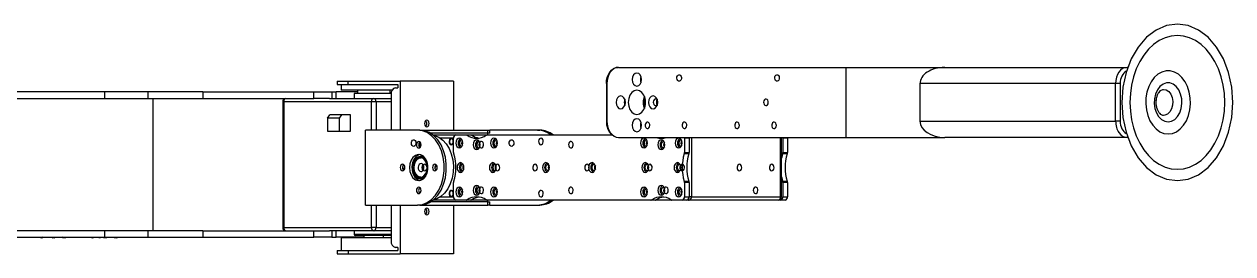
# Model space of a CAD drawing. Header units: millimetres. Extents: x 0 to 1189, y 0 to 841.
# Drawn here: x 685.8 to 759.8, y 603 to 617.1 of the extents above; entities that cross this region are included whole.
import ezdxf

# ---------------------------------------------------------------- set-up
doc = ezdxf.new("R2010")
doc.units = ezdxf.units.MM

msp = doc.modelspace()

# ---------------------------------------------------------------- linework, layer by layer
at = {"color": 7, "linetype": 'Continuous', "lineweight": 25}
for p, q in [((722.171, 614.41), (736.101, 614.41)), ((736.101, 614.41), (736.101, 610.11)), ((736.101, 614.41), (742.158, 614.41)), ((742.158, 614.41), (753.325, 614.41)), ((753.325, 614.41), (753.389, 614.41)), ((704.951, 613.56), (704.951, 613.36)), ((704.951, 613.56), (705.625, 613.56)), ((704.951, 613.36), (705.625, 613.36)), ((705.18, 613.36), (705.18, 613)), ((705.625, 613.36), (705.625, 613.56)), ((705.625, 613.56), (708.807, 613.56)), ((705.625, 613.36), (708.665, 613.36)), ((708.524, 613.16), (708.665, 613.16)), ((708.665, 613.36), (708.665, 613.16)), ((708.807, 613.56), (708.807, 610.56)), ((712.059, 613.56), (708.807, 613.56)), ((712.059, 613.56), (712.059, 610.56)), ((721.436, 613.41), (721.436, 611.11)), ((721.464, 613.41), (721.464, 611.11)), ((752.627, 613.41), (740.641, 613.41)), ((740.641, 613.41), (740.641, 611.11)), ((752.627, 611.11), (752.627, 613.41)), ((752.9, 613.41), (752.627, 613.41)), ((752.9, 613.41), (752.9, 611.11)), ((690.705, 612.9), (676.645, 612.9)), ((676.645, 612.5), (690.705, 612.5)), ((690.705, 612.5), (690.705, 612.9)), ((693.368, 612.9), (690.705, 612.9)), ((690.705, 612.5), (693.368, 612.5)), ((693.368, 612.5), (693.368, 612.9)), ((696.715, 612.9), (693.368, 612.9)), ((693.368, 612.5), (696.715, 612.5)), ((693.675, 604.38), (693.675, 612.5)), ((696.715, 612.9), (696.715, 612.5)), ((696.715, 612.9), (703.504, 612.9)), ((696.715, 612.5), (703.504, 612.5)), ((701.606, 612.3), (701.606, 604.58)), ((701.665, 612.3), (701.665, 604.58)), ((707.039, 612.3), (701.665, 612.3)), ((703.504, 612.5), (703.504, 612.9)), ((703.504, 612.9), (704.613, 612.9)), ((704.481, 612.5), (703.504, 612.5)), ((704.481, 612.5), (707.18, 612.5)), ((704.613, 612.9), (704.613, 612.5)), ((704.613, 612.9), (704.872, 612.9)), ((704.872, 612.5), (704.872, 612.9)), ((706.18, 612.9), (704.872, 612.9)), ((705.185, 613), (705.18, 613)), ((708.298, 613), (705.185, 613)), ((705.98, 612.8), (705.98, 612.5)), ((708.242, 612.8), (705.98, 612.8)), ((706.18, 613), (706.18, 612.8)), ((707.322, 612.3), (707.039, 612.3)), ((707.18, 612.5), (708.241, 612.5)), ((708.18, 612.8), (708.18, 613)), ((708.241, 612.76), (708.241, 610.56)), ((704.352, 611.3), (704.493, 611.5)), ((704.352, 611.3), (704.352, 610.5)), ((705.059, 611.3), (704.352, 611.3)), ((705.766, 611.5), (704.493, 611.5)), ((705.2, 611.5), (705.059, 611.3)), ((705.059, 611.3), (705.059, 610.5)), ((705.766, 610.5), (705.766, 611.5)), ((740.641, 611.11), (752.627, 611.11)), ((752.9, 611.11), (752.627, 611.11)), ((704.352, 610.5), (705.766, 610.5)), ((709.867, 610.56), (706.685, 610.56)), ((706.685, 605.96), (706.685, 610.56)), ((710.009, 610.56), (709.867, 610.56)), ((710.009, 610.56), (714.181, 610.56)), ((714.181, 610.36), (710.672, 610.36)), ((710.812, 610.26), (712.215, 610.26)), ((712.215, 610.26), (712.84, 610.26)), ((712.84, 610.26), (713.123, 610.26)), ((713.181, 610.242), (712.899, 610.242)), ((713.123, 610.26), (714.136, 610.26)), ((714.136, 610.26), (721.799, 610.26)), ((714.181, 610.36), (714.181, 610.56)), ((714.181, 610.56), (714.298, 610.56)), ((714.181, 610.26), (714.181, 610.36)), ((714.298, 610.36), (714.181, 610.36)), ((714.298, 610.36), (714.298, 610.56)), ((717.221, 610.56), (714.298, 610.56)), ((717.221, 610.56), (717.363, 610.56)), ((722.171, 610.11), (736.101, 610.11)), ((732.157, 606.46), (732.157, 610.11)), ((736.101, 610.11), (742.158, 610.11)), ((753.325, 610.11), (742.158, 610.11)), ((753.389, 610.11), (753.325, 610.11)), ((712.074, 609.177), (712.074, 610.06)), ((712.569, 609.56), (712.586, 609.562)), ((713.629, 609.46), (713.647, 609.462)), ((714.69, 609.56), (714.708, 609.562)), ((723.882, 609.56), (723.9, 609.562)), ((726.004, 609.56), (726.021, 609.562)), ((726.216, 610.06), (726.216, 609.177)), ((726.499, 610.06), (726.216, 610.06)), ((726.499, 610.06), (726.499, 609.177)), ((732.24, 610.06), (732.24, 609.177)), ((732.523, 610.06), (732.24, 610.06)), ((732.523, 610.06), (732.523, 609.177)), ((710.08, 608.96), (710.037, 608.96)), ((726.486, 609.093), (726.203, 609.093)), ((726.216, 609.177), (726.499, 609.177)), ((732.51, 609.093), (732.227, 609.093)), ((732.24, 609.177), (732.523, 609.177)), ((712.639, 608.06), (712.657, 608.062)), ((714.619, 608.06), (714.637, 608.062)), ((710.037, 607.56), (710.08, 607.56)), ((712.074, 606.46), (712.074, 607.344)), ((726.203, 607.427), (726.486, 607.427)), ((726.216, 607.344), (726.216, 606.46)), ((726.499, 607.344), (726.216, 607.344)), ((726.499, 607.344), (726.499, 606.46)), ((732.227, 607.427), (732.51, 607.427)), ((732.24, 607.344), (732.24, 606.46)), ((732.523, 607.344), (732.24, 607.344)), ((732.523, 607.344), (732.523, 606.46)), ((712.569, 606.56), (712.584, 606.561)), ((713.629, 606.66), (713.647, 606.662)), ((714.69, 606.56), (714.708, 606.562)), ((723.882, 606.56), (723.9, 606.562)), ((726.004, 606.56), (726.021, 606.562)), ((726.216, 606.46), (726.499, 606.46)), ((726.64, 606.46), (732.099, 606.46)), ((732.24, 606.46), (732.523, 606.46)), ((706.685, 605.96), (709.867, 605.96)), ((708.241, 605.96), (708.241, 603.76)), ((708.807, 605.96), (708.807, 602.96)), ((710.009, 605.96), (709.867, 605.96)), ((710.009, 605.96), (714.181, 605.96)), ((714.181, 606.16), (710.672, 606.16)), ((712.215, 606.26), (710.812, 606.26)), ((712.059, 605.96), (712.059, 602.96)), ((712.84, 606.26), (712.215, 606.26)), ((713.123, 606.26), (712.84, 606.26)), ((712.899, 606.278), (713.181, 606.278)), ((714.136, 606.26), (713.123, 606.26)), ((724.153, 606.26), (714.136, 606.26)), ((714.181, 606.16), (714.181, 606.26)), ((714.181, 605.96), (714.181, 606.16)), ((714.181, 606.16), (714.298, 606.16)), ((714.298, 605.96), (714.181, 605.96)), ((714.298, 605.96), (714.298, 606.16)), ((714.298, 605.96), (717.221, 605.96)), ((717.221, 605.96), (717.363, 605.96)), ((724.436, 606.26), (724.153, 606.26)), ((724.212, 606.278), (724.495, 606.278)), ((725.45, 606.26), (724.436, 606.26)), ((726.074, 606.26), (725.45, 606.26)), ((726.357, 606.26), (726.074, 606.26)), ((726.499, 606.26), (726.357, 606.26)), ((731.957, 606.26), (726.499, 606.26)), ((732.099, 606.26), (731.957, 606.26)), ((732.382, 606.26), (732.099, 606.26)), ((690.705, 604.38), (676.645, 604.38)), ((690.705, 603.98), (690.705, 604.38)), ((693.368, 604.38), (690.705, 604.38)), ((693.368, 603.98), (693.368, 604.38)), ((696.715, 604.38), (693.368, 604.38)), ((696.715, 604.38), (696.715, 603.98)), ((696.715, 604.38), (703.504, 604.38)), ((701.665, 604.58), (707.039, 604.58)), ((703.504, 603.98), (703.504, 604.38)), ((703.504, 604.38), (704.481, 604.38)), ((707.18, 604.38), (704.481, 604.38)), ((704.613, 604.38), (704.613, 603.98)), ((704.872, 603.98), (704.872, 604.38)), ((705.98, 604.38), (705.98, 604.18)), ((707.322, 604.58), (707.039, 604.58)), ((708.241, 604.38), (707.18, 604.38)), ((676.645, 603.98), (690.705, 603.98)), ((686.879, 603.98), (686.799, 603.951)), ((687.294, 603.98), (687.652, 603.951)), ((687.539, 603.98), (687.498, 603.951)), ((687.93, 603.98), (688.302, 603.951)), ((689.832, 603.98), (689.954, 603.951)), ((690.085, 603.98), (690.324, 603.962)), ((690.439, 603.98), (690.822, 603.951)), ((690.705, 603.98), (693.368, 603.98)), ((691.135, 603.98), (691.427, 603.951)), ((691.158, 603.98), (691.474, 603.951)), ((693.368, 603.98), (696.715, 603.98)), ((696.715, 603.98), (703.504, 603.98)), ((704.613, 603.98), (703.504, 603.98)), ((704.613, 603.98), (704.872, 603.98)), ((706.58, 603.98), (704.872, 603.98)), ((705.18, 603.96), (705.18, 603.16)), ((705.18, 603.96), (707.315, 603.96)), ((708.241, 604.08), (706.08, 604.08)), ((706.58, 604.08), (706.58, 603.96)), ((707.315, 603.96), (708.241, 603.96)), ((707.78, 603.96), (707.78, 604.08)), ((704.951, 603.16), (704.951, 602.96)), ((704.951, 603.16), (705.625, 603.16)), ((704.951, 602.96), (705.625, 602.96)), ((705.625, 603.16), (705.625, 602.96)), ((705.625, 603.16), (708.665, 603.16)), ((705.625, 602.96), (708.807, 602.96)), ((708.665, 603.36), (708.524, 603.36)), ((708.665, 603.36), (708.665, 603.16)), ((712.059, 602.96), (708.807, 602.96))]:
    msp.add_line(p, q, dxfattribs=at)
at = {"color": 8, "linetype": 'Continuous', "lineweight": 25}
for p, q in [((721.464, 613.41), (721.436, 613.41)), ((701.665, 612.3), (701.606, 612.3)), ((707.039, 610.56), (707.039, 612.3)), ((707.322, 612.3), (707.322, 610.56)), ((708.241, 612.3), (707.322, 612.3)), ((721.436, 611.11), (721.464, 611.11)), ((726.64, 610.11), (726.64, 606.46)), ((732.099, 606.46), (732.099, 610.11)), ((712.074, 610.06), (711.262, 610.06)), ((711.262, 606.46), (712.074, 606.46)), ((726.64, 606.46), (726.499, 606.46)), ((732.157, 606.46), (732.099, 606.46)), ((707.039, 604.58), (707.039, 605.96)), ((707.322, 605.96), (707.322, 604.58)), ((701.665, 604.58), (701.606, 604.58)), ((705.98, 604.18), (708.241, 604.18)), ((707.322, 604.58), (708.241, 604.58))]:
    msp.add_line(p, q, dxfattribs=at)
at = {"color": 7, "linetype": 'Continuous', "lineweight": 25, "flags": 128}
for points in [[(756.409, 607.456), (757.072, 607.548), (757.709, 607.822), (758.296, 608.266), (758.811, 608.863), (759.234, 609.591), (759.548, 610.422), (759.741, 611.323), (759.806, 612.26), (759.741, 613.197), (759.548, 614.098), (759.234, 614.929), (758.811, 615.657), (758.296, 616.254), (757.709, 616.698), (757.072, 616.972), (756.409, 617.064), (755.746, 616.972), (755.109, 616.698), (754.522, 616.254), (754.007, 615.657), (753.585, 614.929), (753.271, 614.098), (753.077, 613.197), (753.012, 612.26), (753.077, 611.323), (753.271, 610.422), (753.585, 609.591), (754.007, 608.863), (754.522, 608.266), (755.109, 607.822), (755.746, 607.548), (756.409, 607.456)], [(756.409, 608.151), (756.788, 608.186), (757.161, 608.291), (757.521, 608.464), (757.862, 608.701), (758.178, 609), (758.464, 609.354), (758.714, 609.759), (758.925, 610.205), (759.094, 610.688), (759.216, 611.197), (759.29, 611.724), (759.315, 612.26), (759.29, 612.796), (759.216, 613.324), (759.094, 613.833), (758.925, 614.315), (758.714, 614.762), (758.464, 615.166), (758.178, 615.52), (757.862, 615.819), (757.521, 616.056), (757.161, 616.229), (756.788, 616.334), (756.409, 616.369), (756.03, 616.334), (755.657, 616.229), (755.297, 616.056), (754.956, 615.819), (754.64, 615.52), (754.355, 615.166), (754.104, 614.762), (753.893, 614.315), (753.725, 613.833), (753.603, 613.324), (753.528, 612.796), (753.504, 612.26), (753.528, 611.724), (753.603, 611.197), (753.725, 610.688), (753.893, 610.205), (754.104, 609.759), (754.355, 609.354), (754.64, 609), (754.956, 608.701), (755.297, 608.464), (755.657, 608.291), (756.03, 608.186), (756.409, 608.151)], [(721.436, 613.41), (721.449, 613.605), (721.489, 613.793), (721.555, 613.966), (721.643, 614.117), (721.75, 614.242), (721.872, 614.334), (722.005, 614.391), (722.143, 614.41)], [(722.171, 614.41), (722.033, 614.391), (721.9, 614.334), (721.778, 614.242), (721.671, 614.117), (721.583, 613.966), (721.518, 613.793), (721.478, 613.605), (721.464, 613.41)], [(723.585, 613.66), (723.564, 613.813), (723.502, 613.943), (723.411, 614.03), (723.302, 614.06), (723.194, 614.03), (723.102, 613.943), (723.041, 613.813), (723.02, 613.66), (723.041, 613.507), (723.102, 613.377), (723.194, 613.29), (723.302, 613.26), (723.411, 613.29), (723.502, 613.377), (723.564, 613.507), (723.585, 613.66)], [(755.843, 610.32), (756.103, 610.355), (756.353, 610.459), (756.585, 610.628), (756.79, 610.856), (756.961, 611.135), (757.091, 611.454), (757.177, 611.803), (757.214, 612.168), (757.202, 612.536), (757.14, 612.895), (757.032, 613.23), (756.88, 613.531), (756.692, 613.785), (756.472, 613.985), (756.23, 614.122), (755.974, 614.192), (755.713, 614.192), (755.457, 614.122), (755.215, 613.985), (754.995, 613.785), (754.807, 613.531), (754.655, 613.23), (754.547, 612.895), (754.485, 612.536), (754.473, 612.168), (754.51, 611.803), (754.595, 611.454), (754.726, 611.135), (754.897, 610.856), (755.102, 610.628), (755.334, 610.459), (755.584, 610.355), (755.843, 610.32)], [(755.843, 611.06), (756.054, 611.098), (756.252, 611.208), (756.424, 611.385), (756.56, 611.617), (756.65, 611.889), (756.69, 612.185), (756.677, 612.485), (756.611, 612.771), (756.497, 613.025), (756.342, 613.231), (756.156, 613.376), (755.95, 613.451), (755.737, 613.451), (755.531, 613.376), (755.345, 613.231), (755.19, 613.025), (755.076, 612.771), (755.01, 612.485), (754.997, 612.185), (755.036, 611.889), (755.127, 611.617), (755.263, 611.385), (755.435, 611.208), (755.632, 611.098), (755.843, 611.06)], [(722.595, 612.26), (722.574, 612.413), (722.512, 612.543), (722.421, 612.63), (722.312, 612.66), (722.204, 612.63), (722.112, 612.543), (722.051, 612.413), (722.03, 612.26), (722.051, 612.107), (722.112, 611.977), (722.204, 611.89), (722.312, 611.86), (722.421, 611.89), (722.512, 611.977), (722.574, 612.107), (722.595, 612.26)], [(723.833, 612.26), (723.807, 612.492), (723.731, 612.701), (723.614, 612.867), (723.466, 612.973), (723.302, 613.01), (723.139, 612.973), (722.991, 612.867), (722.873, 612.701), (722.798, 612.492), (722.772, 612.26), (722.798, 612.028), (722.873, 611.819), (722.991, 611.653), (723.139, 611.547), (723.302, 611.51), (723.466, 611.547), (723.614, 611.653), (723.731, 611.819), (723.807, 612.028), (723.833, 612.26)], [(724.575, 612.26), (724.554, 612.413), (724.492, 612.543), (724.401, 612.63), (724.292, 612.66), (724.184, 612.63), (724.092, 612.543), (724.031, 612.413), (724.01, 612.26), (724.031, 612.107), (724.092, 611.977), (724.184, 611.89), (724.292, 611.86), (724.401, 611.89), (724.492, 611.977), (724.554, 612.107), (724.575, 612.26)], [(710.433, 610.76), (710.487, 610.775), (710.533, 610.819), (710.564, 610.884), (710.574, 610.96), (710.564, 611.037), (710.533, 611.101), (710.487, 611.145), (710.433, 611.16), (710.379, 611.145), (710.333, 611.101), (710.302, 611.037), (710.292, 610.96), (710.302, 610.884), (710.333, 610.819), (710.379, 610.775), (710.433, 610.76)], [(721.464, 611.11), (721.478, 610.915), (721.518, 610.727), (721.583, 610.554), (721.671, 610.403), (721.778, 610.279), (721.9, 610.186), (722.033, 610.129), (722.171, 610.11)], [(723.585, 610.86), (723.564, 611.013), (723.502, 611.143), (723.411, 611.23), (723.302, 611.26), (723.194, 611.23), (723.102, 611.143), (723.041, 611.013), (723.02, 610.86), (723.041, 610.707), (723.102, 610.577), (723.194, 610.49), (723.302, 610.46), (723.411, 610.49), (723.502, 610.577), (723.564, 610.707), (723.585, 610.86)], [(709.867, 605.96), (710.166, 605.999), (710.455, 606.115), (710.724, 606.305), (710.963, 606.56), (711.165, 606.874), (711.323, 607.235), (711.432, 607.631), (711.487, 608.048), (711.487, 608.472), (711.432, 608.889), (711.323, 609.285), (711.165, 609.646), (710.963, 609.96), (710.724, 610.216), (710.455, 610.405), (710.166, 610.521), (709.867, 610.56)], [(710.009, 605.96), (710.308, 605.999), (710.596, 606.115), (710.865, 606.305), (711.104, 606.56), (711.307, 606.874), (711.465, 607.235), (711.573, 607.631), (711.628, 608.048), (711.628, 608.472), (711.573, 608.889), (711.465, 609.285), (711.307, 609.646), (711.104, 609.96), (710.865, 610.216), (710.596, 610.405), (710.308, 610.521), (710.009, 610.56)], [(710.834, 610.242), (710.908, 610.225), (711.166, 610.12), (711.405, 609.947), (711.617, 609.713), (711.794, 609.426), (711.929, 609.098), (712.018, 608.739), (712.058, 608.363), (712.046, 607.983), (711.983, 607.613), (711.873, 607.267), (711.718, 606.956), (711.524, 606.693), (711.298, 606.486), (711.049, 606.343), (710.834, 606.278)], [(726.216, 610.06), (726.213, 610.099), (726.211, 610.11)], [(726.494, 610.11), (726.496, 610.099), (726.499, 610.06)], [(732.24, 610.06), (732.238, 610.099), (732.236, 610.11)], [(732.519, 610.11), (732.52, 610.099), (732.523, 610.06)], [(709.797, 609.66), (709.807, 609.584), (709.838, 609.519), (709.884, 609.475), (709.938, 609.46), (709.992, 609.475), (710.038, 609.519), (710.069, 609.584), (710.08, 609.66), (710.069, 609.737), (710.038, 609.801), (709.992, 609.845), (709.938, 609.86), (709.884, 609.845), (709.838, 609.801), (709.807, 609.737), (709.797, 609.66)], [(712.051, 609.86), (712.042, 609.921), (712.018, 609.973), (711.981, 610.008), (711.938, 610.02), (711.894, 610.008), (711.858, 609.973), (711.833, 609.921), (711.824, 609.86), (711.833, 609.799), (711.858, 609.747), (711.894, 609.712), (711.938, 609.7), (711.981, 609.712), (712.018, 609.747), (712.042, 609.799), (712.051, 609.86)], [(712.427, 609.46), (712.508, 609.483), (712.577, 609.548), (712.623, 609.645), (712.639, 609.76), (712.623, 609.875), (712.577, 609.972), (712.508, 610.037), (712.427, 610.06), (712.346, 610.037), (712.277, 609.972), (712.231, 609.875), (712.215, 609.76), (712.231, 609.645), (712.277, 609.548), (712.346, 609.483), (712.427, 609.46)], [(712.584, 609.959), (712.569, 609.96), (712.514, 609.945), (712.469, 609.901), (712.438, 609.837), (712.427, 609.76), (712.438, 609.684), (712.469, 609.619), (712.514, 609.575), (712.569, 609.56), (712.569, 609.56)], [(713.488, 609.36), (713.569, 609.383), (713.638, 609.448), (713.684, 609.545), (713.7, 609.66), (713.684, 609.775), (713.638, 609.872), (713.569, 609.937), (713.488, 609.96), (713.407, 609.937), (713.338, 609.872), (713.292, 609.775), (713.276, 609.66), (713.292, 609.545), (713.338, 609.448), (713.407, 609.383), (713.488, 609.36)], [(713.647, 609.858), (713.629, 609.86), (713.575, 609.845), (713.529, 609.801), (713.499, 609.737), (713.488, 609.66), (713.499, 609.584), (713.529, 609.519), (713.575, 609.475), (713.629, 609.46), (713.629, 609.46)], [(714.548, 609.46), (714.63, 609.483), (714.698, 609.548), (714.744, 609.645), (714.761, 609.76), (714.744, 609.875), (714.698, 609.972), (714.63, 610.037), (714.548, 610.06), (714.467, 610.037), (714.398, 609.972), (714.352, 609.875), (714.336, 609.76), (714.352, 609.645), (714.398, 609.548), (714.467, 609.483), (714.548, 609.46)], [(714.708, 609.958), (714.69, 609.96), (714.636, 609.945), (714.59, 609.901), (714.559, 609.837), (714.548, 609.76), (714.559, 609.684), (714.59, 609.619), (714.636, 609.575), (714.69, 609.56), (714.69, 609.56)], [(723.741, 609.46), (723.822, 609.483), (723.891, 609.548), (723.937, 609.645), (723.953, 609.76), (723.937, 609.875), (723.891, 609.972), (723.822, 610.037), (723.741, 610.06), (723.66, 610.037), (723.591, 609.972), (723.545, 609.875), (723.529, 609.76), (723.545, 609.645), (723.591, 609.548), (723.66, 609.483), (723.741, 609.46)], [(723.9, 609.958), (723.882, 609.96), (723.828, 609.945), (723.782, 609.901), (723.752, 609.837), (723.741, 609.76), (723.752, 609.684), (723.782, 609.619), (723.828, 609.575), (723.882, 609.56), (723.882, 609.56)], [(724.801, 609.36), (724.883, 609.383), (724.951, 609.448), (724.997, 609.545), (725.014, 609.66), (724.997, 609.775), (724.951, 609.872), (724.883, 609.937), (724.801, 609.96), (724.72, 609.937), (724.651, 609.872), (724.605, 609.775), (724.589, 609.66), (724.605, 609.545), (724.651, 609.448), (724.72, 609.383), (724.801, 609.36)], [(724.961, 609.462), (724.943, 609.46), (724.889, 609.475), (724.843, 609.519), (724.812, 609.584), (724.801, 609.66), (724.812, 609.737), (724.843, 609.801), (724.889, 609.845), (724.943, 609.86), (724.961, 609.858)], [(725.862, 609.46), (725.943, 609.483), (726.012, 609.548), (726.058, 609.645), (726.074, 609.76), (726.058, 609.875), (726.012, 609.972), (725.943, 610.037), (725.862, 610.06), (725.781, 610.037), (725.712, 609.972), (725.666, 609.875), (725.65, 609.76), (725.666, 609.645), (725.712, 609.548), (725.781, 609.483), (725.862, 609.46)], [(726.021, 609.958), (726.004, 609.96), (725.949, 609.945), (725.904, 609.901), (725.873, 609.837), (725.862, 609.76), (725.873, 609.684), (725.904, 609.619), (725.949, 609.575), (726.004, 609.56), (726.004, 609.56)], [(709.372, 608.26), (709.398, 608.024), (709.471, 607.809), (709.585, 607.635), (709.731, 607.515), (709.896, 607.462), (710.064, 607.48), (710.221, 607.567), (710.353, 607.716), (710.448, 607.913), (710.497, 608.141), (710.497, 608.379), (710.448, 608.607), (710.353, 608.804), (710.221, 608.953), (710.064, 609.04), (709.896, 609.058), (709.731, 609.005), (709.585, 608.886), (709.471, 608.711), (709.398, 608.496), (709.372, 608.26)], [(710.009, 609.054), (709.913, 609.025), (709.761, 608.921), (709.637, 608.759), (709.553, 608.552), (709.515, 608.32), (709.528, 608.082), (709.59, 607.86), (709.695, 607.674), (709.834, 607.539), (709.995, 607.469), (710.009, 607.466)], [(710.36, 608.694), (710.242, 608.832), (710.098, 608.908), (709.944, 608.914), (709.798, 608.849), (709.674, 608.72), (709.586, 608.541), (709.545, 608.332), (709.554, 608.115), (709.612, 607.914), (709.713, 607.75), (709.846, 607.642), (709.997, 607.6), (710.149, 607.63), (710.286, 607.729), (710.393, 607.885), (710.458, 608.081), (710.475, 608.297), (710.441, 608.509), (710.36, 608.694)], [(710.35, 608.681), (710.431, 608.491), (710.461, 608.273), (710.437, 608.053), (710.361, 607.858), (710.243, 607.712), (710.096, 607.632), (709.939, 607.628), (709.79, 607.7), (709.668, 607.839), (709.587, 608.029), (709.556, 608.247), (709.581, 608.467), (709.656, 608.662), (709.775, 608.808), (709.921, 608.888), (710.079, 608.892), (710.227, 608.82), (710.35, 608.681)], [(710.357, 608.655), (710.242, 608.785), (710.103, 608.853), (709.955, 608.849), (709.818, 608.774), (709.707, 608.637), (709.636, 608.454), (709.613, 608.248), (709.641, 608.044), (709.718, 607.865), (709.832, 607.735), (709.972, 607.667), (710.119, 607.671), (710.256, 607.746), (710.367, 607.884), (710.439, 608.066), (710.461, 608.272), (710.433, 608.476), (710.357, 608.655)], [(710.058, 607.661), (710.014, 607.667), (709.875, 607.735), (709.76, 607.865), (709.684, 608.044), (709.655, 608.248), (709.678, 608.454), (709.749, 608.637), (709.86, 608.774), (709.998, 608.849), (710.058, 608.859)], [(732.227, 609.093), (732.172, 608.893), (732.157, 608.83)], [(708.807, 608.26), (708.817, 608.184), (708.848, 608.119), (708.894, 608.075), (708.948, 608.06), (709.002, 608.075), (709.048, 608.119), (709.079, 608.184), (709.09, 608.26), (709.079, 608.337), (709.048, 608.401), (709.002, 608.445), (708.948, 608.46), (708.894, 608.445), (708.848, 608.401), (708.817, 608.337), (708.807, 608.26)], [(710.213, 608.424), (710.158, 608.484), (710.091, 608.509), (710.023, 608.497), (709.963, 608.448), (709.921, 608.371), (709.903, 608.277), (709.912, 608.18), (709.946, 608.096), (710.001, 608.036), (710.068, 608.011), (710.136, 608.023), (710.196, 608.072), (710.238, 608.149), (710.256, 608.243), (710.247, 608.34), (710.213, 608.424)], [(710.787, 608.26), (710.797, 608.184), (710.828, 608.119), (710.874, 608.075), (710.928, 608.06), (710.982, 608.075), (711.028, 608.119), (711.059, 608.184), (711.069, 608.26), (711.059, 608.337), (711.028, 608.401), (710.982, 608.445), (710.928, 608.46), (710.874, 608.445), (710.828, 608.401), (710.797, 608.337), (710.787, 608.26)], [(712.498, 607.96), (712.579, 607.983), (712.648, 608.048), (712.694, 608.145), (712.71, 608.26), (712.694, 608.375), (712.648, 608.472), (712.579, 608.537), (712.498, 608.56), (712.417, 608.537), (712.348, 608.472), (712.302, 608.375), (712.286, 608.26), (712.302, 608.145), (712.348, 608.048), (712.417, 607.983), (712.498, 607.96)], [(712.657, 608.458), (712.639, 608.46), (712.585, 608.445), (712.539, 608.401), (712.509, 608.337), (712.498, 608.26), (712.509, 608.184), (712.539, 608.119), (712.585, 608.075), (712.639, 608.06), (712.639, 608.06)], [(714.478, 607.96), (714.559, 607.983), (714.628, 608.048), (714.674, 608.145), (714.69, 608.26), (714.674, 608.375), (714.628, 608.472), (714.559, 608.537), (714.478, 608.56), (714.397, 608.537), (714.328, 608.472), (714.282, 608.375), (714.266, 608.26), (714.282, 608.145), (714.328, 608.048), (714.397, 607.983), (714.478, 607.96)], [(714.637, 608.458), (714.619, 608.46), (714.565, 608.445), (714.519, 608.401), (714.488, 608.337), (714.478, 608.26), (714.488, 608.184), (714.519, 608.119), (714.565, 608.075), (714.619, 608.06), (714.619, 608.06)], [(717.73, 607.96), (717.812, 607.983), (717.88, 608.048), (717.926, 608.145), (717.943, 608.26), (717.926, 608.375), (717.88, 608.472), (717.812, 608.537), (717.73, 608.56), (717.649, 608.537), (717.58, 608.472), (717.534, 608.375), (717.518, 608.26), (717.534, 608.145), (717.58, 608.048), (717.649, 607.983), (717.73, 607.96)], [(717.89, 608.062), (717.872, 608.06), (717.818, 608.075), (717.772, 608.119), (717.741, 608.184), (717.73, 608.26), (717.741, 608.337), (717.772, 608.401), (717.818, 608.445), (717.872, 608.46), (717.89, 608.458)], [(720.559, 607.96), (720.64, 607.983), (720.709, 608.048), (720.755, 608.145), (720.771, 608.26), (720.755, 608.375), (720.709, 608.472), (720.64, 608.537), (720.559, 608.56), (720.478, 608.537), (720.409, 608.472), (720.363, 608.375), (720.347, 608.26), (720.363, 608.145), (720.409, 608.048), (720.478, 607.983), (720.559, 607.96)], [(720.718, 608.062), (720.7, 608.06), (720.646, 608.075), (720.6, 608.119), (720.57, 608.184), (720.559, 608.26), (720.57, 608.337), (720.6, 608.401), (720.646, 608.445), (720.7, 608.46), (720.718, 608.458)], [(723.812, 607.96), (723.893, 607.983), (723.962, 608.048), (724.008, 608.145), (724.024, 608.26), (724.008, 608.375), (723.962, 608.472), (723.893, 608.537), (723.812, 608.56), (723.73, 608.537), (723.662, 608.472), (723.616, 608.375), (723.599, 608.26), (723.616, 608.145), (723.662, 608.048), (723.73, 607.983), (723.812, 607.96)], [(723.971, 608.062), (723.953, 608.06), (723.899, 608.075), (723.853, 608.119), (723.822, 608.184), (723.812, 608.26), (723.822, 608.337), (723.853, 608.401), (723.899, 608.445), (723.953, 608.46), (723.971, 608.458)], [(725.791, 607.96), (725.873, 607.983), (725.941, 608.048), (725.987, 608.145), (726.004, 608.26), (725.987, 608.375), (725.941, 608.472), (725.873, 608.537), (725.791, 608.56), (725.71, 608.537), (725.641, 608.472), (725.595, 608.375), (725.579, 608.26), (725.595, 608.145), (725.641, 608.048), (725.71, 607.983), (725.791, 607.96)], [(725.951, 608.062), (725.933, 608.06), (725.879, 608.075), (725.833, 608.119), (725.802, 608.184), (725.791, 608.26), (725.802, 608.337), (725.833, 608.401), (725.879, 608.445), (725.933, 608.46), (725.951, 608.458)], [(710.08, 607.56), (710.148, 607.567), (710.274, 607.616)], [(713.488, 606.56), (713.569, 606.583), (713.638, 606.648), (713.684, 606.745), (713.7, 606.86), (713.684, 606.975), (713.638, 607.072), (713.569, 607.137), (713.488, 607.16), (713.407, 607.137), (713.338, 607.072), (713.292, 606.975), (713.276, 606.86), (713.292, 606.745), (713.338, 606.648), (713.407, 606.583), (713.488, 606.56)], [(724.801, 606.56), (724.883, 606.583), (724.951, 606.648), (724.997, 606.745), (725.014, 606.86), (724.997, 606.975), (724.951, 607.072), (724.883, 607.137), (724.801, 607.16), (724.72, 607.137), (724.651, 607.072), (724.605, 606.975), (724.589, 606.86), (724.605, 606.745), (724.651, 606.648), (724.72, 606.583), (724.801, 606.56)], [(732.157, 607.69), (732.172, 607.627), (732.227, 607.427)], [(709.797, 606.86), (709.807, 606.784), (709.838, 606.719), (709.884, 606.675), (709.938, 606.66), (709.992, 606.675), (710.038, 606.719), (710.069, 606.784), (710.08, 606.86), (710.069, 606.937), (710.038, 607.001), (709.992, 607.045), (709.938, 607.06), (709.884, 607.045), (709.838, 607.001), (709.807, 606.937), (709.797, 606.86)], [(712.051, 606.66), (712.042, 606.721), (712.018, 606.773), (711.981, 606.808), (711.938, 606.82), (711.894, 606.808), (711.858, 606.773), (711.833, 606.721), (711.824, 606.66), (711.833, 606.599), (711.858, 606.547), (711.894, 606.512), (711.938, 606.5), (711.981, 606.512), (712.018, 606.547), (712.042, 606.599), (712.051, 606.66)], [(712.427, 606.46), (712.508, 606.483), (712.577, 606.548), (712.623, 606.645), (712.639, 606.76), (712.623, 606.875), (712.577, 606.972), (712.508, 607.037), (712.427, 607.06), (712.346, 607.037), (712.277, 606.972), (712.231, 606.875), (712.215, 606.76), (712.231, 606.645), (712.277, 606.548), (712.346, 606.483), (712.427, 606.46)], [(712.586, 606.958), (712.569, 606.96), (712.514, 606.945), (712.469, 606.901), (712.438, 606.837), (712.427, 606.76), (712.438, 606.684), (712.469, 606.619), (712.514, 606.575), (712.569, 606.56), (712.569, 606.56)], [(713.647, 607.058), (713.629, 607.06), (713.575, 607.045), (713.529, 607.001), (713.499, 606.937), (713.488, 606.86), (713.499, 606.784), (713.529, 606.719), (713.575, 606.675), (713.629, 606.66), (713.629, 606.66)], [(714.548, 606.46), (714.63, 606.483), (714.698, 606.548), (714.744, 606.645), (714.761, 606.76), (714.744, 606.875), (714.698, 606.972), (714.63, 607.037), (714.548, 607.06), (714.467, 607.037), (714.398, 606.972), (714.352, 606.875), (714.336, 606.76), (714.352, 606.645), (714.398, 606.548), (714.467, 606.483), (714.548, 606.46)], [(714.708, 606.958), (714.69, 606.96), (714.636, 606.945), (714.59, 606.901), (714.559, 606.837), (714.548, 606.76), (714.559, 606.684), (714.59, 606.619), (714.636, 606.575), (714.69, 606.56), (714.69, 606.56)], [(723.741, 606.46), (723.822, 606.483), (723.891, 606.548), (723.937, 606.645), (723.953, 606.76), (723.937, 606.875), (723.891, 606.972), (723.822, 607.037), (723.741, 607.06), (723.66, 607.037), (723.591, 606.972), (723.545, 606.875), (723.529, 606.76), (723.545, 606.645), (723.591, 606.548), (723.66, 606.483), (723.741, 606.46)], [(723.9, 606.958), (723.882, 606.96), (723.828, 606.945), (723.782, 606.901), (723.752, 606.837), (723.741, 606.76), (723.752, 606.684), (723.782, 606.619), (723.828, 606.575), (723.882, 606.56), (723.882, 606.56)], [(724.961, 606.662), (724.943, 606.66), (724.889, 606.675), (724.843, 606.719), (724.812, 606.784), (724.801, 606.86), (724.812, 606.937), (724.843, 607.001), (724.889, 607.045), (724.943, 607.06), (724.961, 607.058)], [(725.862, 606.46), (725.943, 606.483), (726.012, 606.548), (726.058, 606.645), (726.074, 606.76), (726.058, 606.875), (726.012, 606.972), (725.943, 607.037), (725.862, 607.06), (725.781, 607.037), (725.712, 606.972), (725.666, 606.875), (725.65, 606.76), (725.666, 606.645), (725.712, 606.548), (725.781, 606.483), (725.862, 606.46)], [(726.021, 606.958), (726.004, 606.96), (725.949, 606.945), (725.904, 606.901), (725.873, 606.837), (725.862, 606.76), (725.873, 606.684), (725.904, 606.619), (725.949, 606.575), (726.004, 606.56), (726.004, 606.56)], [(710.433, 605.36), (710.487, 605.375), (710.533, 605.419), (710.564, 605.484), (710.574, 605.56), (710.564, 605.637), (710.533, 605.701), (710.487, 605.745), (710.433, 605.76), (710.379, 605.745), (710.333, 605.701), (710.302, 605.637), (710.292, 605.56), (710.302, 605.484), (710.333, 605.419), (710.379, 605.375), (710.433, 605.36)]]:
    msp.add_lwpolyline(points, dxfattribs=at)
at = {"color": 7, "linetype": 'Continuous', "flags": 128}
for points in [[(726.026, 613.702), (726, 613.633), (725.957, 613.583), (725.904, 613.561), (725.849, 613.569), (725.8, 613.606), (725.766, 613.666), (725.75, 613.741), (725.755, 613.819), (725.781, 613.887), (725.824, 613.937), (725.877, 613.959), (725.932, 613.951), (725.98, 613.914), (726.015, 613.854), (726.031, 613.779), (726.026, 613.702)], [(732.022, 613.702), (731.996, 613.633), (731.953, 613.583), (731.9, 613.561), (731.845, 613.569), (731.797, 613.606), (731.762, 613.666), (731.746, 613.741), (731.751, 613.819), (731.778, 613.887), (731.82, 613.937), (731.873, 613.959), (731.928, 613.951), (731.977, 613.914), (732.012, 613.854), (732.027, 613.779), (732.022, 613.702)], [(724.583, 612.319), (724.557, 612.387), (724.514, 612.437), (724.461, 612.459), (724.407, 612.451), (724.358, 612.414), (724.323, 612.354), (724.307, 612.279), (724.313, 612.202), (724.339, 612.133), (724.382, 612.083), (724.434, 612.061), (724.489, 612.069), (724.538, 612.106), (724.573, 612.166), (724.589, 612.241), (724.583, 612.319)], [(731.343, 612.319), (731.317, 612.387), (731.274, 612.437), (731.221, 612.459), (731.167, 612.451), (731.118, 612.414), (731.083, 612.354), (731.067, 612.279), (731.073, 612.202), (731.099, 612.133), (731.141, 612.083), (731.194, 612.061), (731.249, 612.069), (731.298, 612.106), (731.333, 612.166), (731.349, 612.241), (731.343, 612.319)], [(724.088, 610.911), (724.062, 610.98), (724.019, 611.029), (723.967, 611.051), (723.912, 611.044), (723.863, 611.007), (723.828, 610.946), (723.812, 610.872), (723.818, 610.794), (723.844, 610.725), (723.887, 610.676), (723.939, 610.653), (723.994, 610.661), (724.043, 610.698), (724.078, 610.758), (724.094, 610.833), (724.088, 610.911)], [(726.351, 610.911), (726.325, 610.98), (726.282, 611.029), (726.229, 611.051), (726.174, 611.044), (726.126, 611.007), (726.091, 610.946), (726.075, 610.872), (726.08, 610.794), (726.107, 610.725), (726.149, 610.676), (726.202, 610.653), (726.257, 610.661), (726.306, 610.698), (726.341, 610.758), (726.356, 610.833), (726.351, 610.911)], [(729.575, 610.911), (729.549, 610.98), (729.506, 611.029), (729.454, 611.051), (729.399, 611.044), (729.35, 611.007), (729.315, 610.946), (729.299, 610.872), (729.305, 610.794), (729.331, 610.725), (729.374, 610.676), (729.427, 610.653), (729.481, 610.661), (729.53, 610.698), (729.565, 610.758), (729.581, 610.833), (729.575, 610.911)], [(731.838, 610.911), (731.812, 610.98), (731.769, 611.029), (731.716, 611.051), (731.661, 611.044), (731.613, 611.007), (731.578, 610.946), (731.562, 610.872), (731.568, 610.794), (731.594, 610.725), (731.636, 610.676), (731.689, 610.653), (731.744, 610.661), (731.793, 610.698), (731.828, 610.758), (731.844, 610.833), (731.838, 610.911)], [(709.668, 609.951), (709.717, 609.914), (709.752, 609.854), (709.768, 609.779), (709.762, 609.702), (709.736, 609.633), (709.693, 609.583), (709.641, 609.561), (709.586, 609.569), (709.537, 609.606), (709.502, 609.666), (709.486, 609.741), (709.492, 609.819), (709.518, 609.887), (709.561, 609.937), (709.613, 609.959), (709.668, 609.951)], [(711.896, 610.051), (711.848, 610.014), (711.813, 609.954), (711.797, 609.879), (711.802, 609.802), (711.828, 609.733), (711.871, 609.683), (711.924, 609.661), (711.979, 609.669), (712.028, 609.706), (712.062, 609.766), (712.078, 609.841), (712.073, 609.919), (712.047, 609.987), (712.004, 610.037), (711.951, 610.059), (711.896, 610.051)], [(713.729, 609.851), (713.681, 609.814), (713.646, 609.754), (713.63, 609.679), (713.635, 609.602), (713.661, 609.533), (713.704, 609.483), (713.757, 609.461), (713.812, 609.469), (713.861, 609.506), (713.895, 609.566), (713.911, 609.641), (713.906, 609.719), (713.88, 609.787), (713.837, 609.837), (713.784, 609.859), (713.729, 609.851)], [(715.665, 609.951), (715.713, 609.914), (715.748, 609.854), (715.764, 609.779), (715.758, 609.702), (715.732, 609.633), (715.69, 609.583), (715.637, 609.561), (715.582, 609.569), (715.533, 609.606), (715.498, 609.666), (715.482, 609.741), (715.488, 609.819), (715.514, 609.887), (715.557, 609.937), (715.61, 609.959), (715.665, 609.951)], [(717.383, 610.051), (717.335, 610.014), (717.3, 609.954), (717.284, 609.879), (717.289, 609.802), (717.316, 609.733), (717.358, 609.683), (717.411, 609.661), (717.466, 609.669), (717.515, 609.706), (717.55, 609.766), (717.566, 609.841), (717.56, 609.919), (717.534, 609.987), (717.491, 610.037), (717.438, 610.059), (717.383, 610.051)], [(719.216, 609.851), (719.168, 609.814), (719.133, 609.754), (719.117, 609.679), (719.123, 609.602), (719.149, 609.533), (719.191, 609.483), (719.244, 609.461), (719.299, 609.469), (719.348, 609.506), (719.383, 609.566), (719.399, 609.641), (719.393, 609.719), (719.367, 609.787), (719.324, 609.837), (719.271, 609.859), (719.216, 609.851)], [(710.264, 608.451), (710.216, 608.414), (710.181, 608.354), (710.165, 608.279), (710.171, 608.202), (710.197, 608.133), (710.239, 608.083), (710.292, 608.061), (710.347, 608.069), (710.396, 608.106), (710.431, 608.166), (710.447, 608.241), (710.441, 608.319), (710.415, 608.387), (710.372, 608.437), (710.319, 608.459), (710.264, 608.451)], [(714.719, 608.451), (714.671, 608.414), (714.636, 608.354), (714.62, 608.279), (714.625, 608.202), (714.651, 608.133), (714.694, 608.083), (714.747, 608.061), (714.802, 608.069), (714.851, 608.106), (714.885, 608.166), (714.901, 608.241), (714.896, 608.319), (714.87, 608.387), (714.827, 608.437), (714.774, 608.459), (714.719, 608.451)], [(717.024, 608.451), (716.976, 608.414), (716.941, 608.354), (716.925, 608.279), (716.93, 608.202), (716.957, 608.133), (716.999, 608.083), (717.052, 608.061), (717.107, 608.069), (717.156, 608.106), (717.191, 608.166), (717.207, 608.241), (717.201, 608.319), (717.175, 608.387), (717.132, 608.437), (717.079, 608.459), (717.024, 608.451)], [(720.206, 608.451), (720.158, 608.414), (720.123, 608.354), (720.107, 608.279), (720.112, 608.202), (720.139, 608.133), (720.181, 608.083), (720.234, 608.061), (720.289, 608.069), (720.338, 608.106), (720.373, 608.166), (720.388, 608.241), (720.383, 608.319), (720.357, 608.387), (720.314, 608.437), (720.261, 608.459), (720.206, 608.451)], [(724.23, 608.319), (724.204, 608.387), (724.161, 608.437), (724.108, 608.459), (724.053, 608.451), (724.004, 608.414), (723.97, 608.354), (723.954, 608.279), (723.959, 608.202), (723.985, 608.133), (724.028, 608.083), (724.081, 608.061), (724.136, 608.069), (724.184, 608.106), (724.219, 608.166), (724.235, 608.241), (724.23, 608.319)], [(726.21, 608.319), (726.183, 608.387), (726.141, 608.437), (726.088, 608.459), (726.033, 608.451), (725.984, 608.414), (725.949, 608.354), (725.934, 608.279), (725.939, 608.202), (725.965, 608.133), (726.008, 608.083), (726.061, 608.061), (726.116, 608.069), (726.164, 608.106), (726.199, 608.166), (726.215, 608.241), (726.21, 608.319)], [(729.717, 608.319), (729.691, 608.387), (729.648, 608.437), (729.595, 608.459), (729.54, 608.451), (729.492, 608.414), (729.457, 608.354), (729.441, 608.279), (729.446, 608.202), (729.472, 608.133), (729.515, 608.083), (729.568, 608.061), (729.623, 608.069), (729.671, 608.106), (729.706, 608.166), (729.722, 608.241), (729.717, 608.319)], [(731.697, 608.319), (731.671, 608.387), (731.628, 608.437), (731.575, 608.459), (731.52, 608.451), (731.471, 608.414), (731.437, 608.354), (731.421, 608.279), (731.426, 608.202), (731.452, 608.133), (731.495, 608.083), (731.548, 608.061), (731.603, 608.069), (731.651, 608.106), (731.686, 608.166), (731.702, 608.241), (731.697, 608.319)], [(711.896, 606.851), (711.848, 606.814), (711.813, 606.754), (711.797, 606.679), (711.802, 606.602), (711.828, 606.533), (711.871, 606.483), (711.924, 606.461), (711.979, 606.469), (712.028, 606.506), (712.062, 606.566), (712.078, 606.641), (712.073, 606.719), (712.047, 606.787), (712.004, 606.837), (711.951, 606.859), (711.896, 606.851)], [(713.729, 607.051), (713.681, 607.014), (713.646, 606.954), (713.63, 606.879), (713.635, 606.802), (713.661, 606.733), (713.704, 606.683), (713.757, 606.661), (713.812, 606.669), (713.861, 606.706), (713.895, 606.766), (713.911, 606.841), (713.906, 606.919), (713.88, 606.987), (713.837, 607.037), (713.784, 607.059), (713.729, 607.051)], [(717.383, 606.851), (717.335, 606.814), (717.3, 606.754), (717.284, 606.679), (717.289, 606.602), (717.316, 606.533), (717.358, 606.483), (717.411, 606.461), (717.466, 606.469), (717.515, 606.506), (717.55, 606.566), (717.566, 606.641), (717.56, 606.719), (717.534, 606.787), (717.491, 606.837), (717.438, 606.859), (717.383, 606.851)], [(719.216, 607.051), (719.168, 607.014), (719.133, 606.954), (719.117, 606.879), (719.123, 606.802), (719.149, 606.733), (719.191, 606.683), (719.244, 606.661), (719.299, 606.669), (719.348, 606.706), (719.383, 606.766), (719.399, 606.841), (719.393, 606.919), (719.367, 606.987), (719.324, 607.037), (719.271, 607.059), (719.216, 607.051)], [(725.22, 606.919), (725.193, 606.987), (725.151, 607.037), (725.098, 607.059), (725.043, 607.051), (724.994, 607.014), (724.959, 606.954), (724.944, 606.879), (724.949, 606.802), (724.975, 606.733), (725.018, 606.683), (725.071, 606.661), (725.126, 606.669), (725.174, 606.706), (725.209, 606.766), (725.225, 606.841), (725.22, 606.919)], [(730.707, 606.919), (730.681, 606.987), (730.638, 607.037), (730.585, 607.059), (730.53, 607.051), (730.482, 607.014), (730.447, 606.954), (730.431, 606.879), (730.436, 606.802), (730.462, 606.733), (730.505, 606.683), (730.558, 606.661), (730.613, 606.669), (730.661, 606.706), (730.696, 606.766), (730.712, 606.841), (730.707, 606.919)]]:
    msp.add_lwpolyline(points, dxfattribs=at)
at = {"color": 8, "linetype": 'Continuous', "lineweight": 25, "flags": 128}
msp.add_lwpolyline([(755.561, 613.06), (755.727, 613.025), (755.879, 612.921), (756.003, 612.759), (756.087, 612.552), (756.125, 612.32), (756.112, 612.082), (756.051, 611.86), (755.945, 611.674), (755.806, 611.539), (755.645, 611.469), (755.557, 611.46)], dxfattribs=at)
at = {"color": 7, "linetype": 'Continuous', "lineweight": 25}
for centre, radius, start, end in [((724.055, 613.66), 0.541, 159.03755, 200.96245), ((708.595, 612.81), 0.357, 101.42196, 188.04919), ((701.806, 612.3), 0.2, 90, 180), ((701.842, 612.325), 0.179, 101.42159, 188.04979), ((707.216, 612.325), 0.179, 101.42159, 188.04979), ((707.145, 612.325), 0.179, 351.95021, 78.57841), ((723.065, 612.26), 0.541, 159.03755, 200.96245), ((724.546, 612.26), 0.849, 155.71056, 204.28944), ((724.578, 612.26), 0.824, 161.23714, 198.76286), ((724.633, 612.26), 0.835, 167.50198, 192.49802), ((725.045, 612.26), 0.541, 159.03755, 200.96245), ((710.199, 610.96), 0.238, 313.25555, 46.74445), ((722.546, 611.056), 1.112, 177.23744, 225.73847), ((724.055, 610.86), 0.541, 159.0375, 200.9625), ((712.25, 610.085), 0.179, 101.42212, 188.04926), ((712.839, 610.152), 0.108, 56.27146, 89.42723), ((713.488, 611.113), 1.052, 235.93409, 304.06591), ((713.121, 610.152), 0.108, 56.26938, 89.42931), ((713.79, 611.158), 1.099, 236.41017, 261.6069), ((714.137, 610.152), 0.108, 90.57069, 123.73062), ((717.198, 609.274), 1.287, 50.0558, 88.97851), ((717.34, 609.274), 1.287, 50.0558, 88.97851), ((724.801, 611.08), 1.02, 252.05132, 287.94868), ((725.09, 611.1), 1.041, 252.08819, 261.8643), ((710.172, 609.66), 0.238, 133.25616, 226.74384), ((710.26, 609.657), 0.256, 147.68288, 211.43755), ((712.689, 609.76), 0.342, 124.08937, 235.91063), ((712.816, 609.76), 0.249, 144.39173, 215.60827), ((713.75, 609.66), 0.342, 124.08934, 235.91066), ((713.876, 609.66), 0.249, 144.37191, 215.62809), ((713.867, 609.66), 0.209, 149.47744, 210.52256), ((714.811, 609.76), 0.342, 124.08937, 235.91063), ((714.937, 609.76), 0.249, 144.39173, 215.60827), ((724.003, 609.76), 0.342, 124.08937, 235.91063), ((724.129, 609.76), 0.249, 144.3727, 215.6273), ((725.064, 609.66), 0.342, 124.08934, 235.91066), ((725.19, 609.66), 0.249, 144.39173, 215.60827), ((726.124, 609.76), 0.342, 124.08937, 235.91063), ((726.25, 609.76), 0.249, 144.3727, 215.6273), ((710.02, 608.534), 0.426, 35.66857, 87.70835), ((710.076, 608.584), 0.376, 58.23682, 89.47939), ((712.345, 609.176), 0.271, 179.83707, 197.70673), ((709.462, 608.26), 2.754, 342.38855, 17.61145), ((728.828, 608.26), 2.754, 162.38855, 197.61145), ((725.944, 609.176), 0.271, 342.29327, 0.16293), ((729.11, 608.26), 2.754, 162.38841, 197.61159), ((726.227, 609.176), 0.272, 342.30009, 0.16012), ((731.969, 609.176), 0.272, 342.29689, 0.15932), ((735.135, 608.26), 2.754, 162.38855, 197.61145), ((732.252, 609.176), 0.272, 342.29689, 0.15932), ((709.182, 608.26), 0.238, 133.25612, 226.74388), ((709.134, 608.326), 0.181, 183.94399, 249.07024), ((710.433, 608.26), 0.308, 141.41111, 218.58889), ((710.387, 608.26), 0.197, 141.40124, 218.59876), ((711.162, 608.26), 0.238, 133.25612, 226.74388), ((711.1, 608.202), 0.17, 107.42859, 174.13393), ((712.76, 608.26), 0.342, 124.08935, 235.91065), ((712.886, 608.26), 0.249, 144.37191, 215.62809), ((714.74, 608.26), 0.342, 124.08935, 235.91065), ((714.866, 608.26), 0.249, 144.39173, 215.60827), ((714.857, 608.26), 0.209, 149.47744, 210.52256), ((717.993, 608.26), 0.342, 124.08935, 235.91065), ((718.119, 608.26), 0.249, 144.39173, 215.60827), ((718.109, 608.26), 0.209, 149.47744, 210.52256), ((720.821, 608.26), 0.342, 124.08935, 235.91065), ((720.948, 608.26), 0.25, 145.19844, 214.80156), ((720.938, 608.26), 0.209, 149.4747, 210.5253), ((724.074, 608.26), 0.342, 124.0881, 235.9119), ((724.2, 608.26), 0.249, 144.39173, 215.60827), ((724.19, 608.26), 0.209, 149.4747, 210.5253), ((726.054, 608.26), 0.342, 124.08935, 235.91065), ((726.18, 608.26), 0.249, 144.39173, 215.60827), ((726.17, 608.26), 0.209, 149.4747, 210.5253), ((710.013, 607.999), 0.439, 273.12086, 323.50222), ((712.345, 607.344), 0.271, 162.29325, 180.16293), ((713.75, 606.86), 0.342, 124.08935, 235.91065), ((725.064, 606.86), 0.342, 124.08935, 235.91065), ((725.944, 607.344), 0.271, 359.83707, 17.70675), ((726.227, 607.344), 0.272, 359.83988, 17.69993), ((731.969, 607.344), 0.272, 359.84068, 17.70313), ((732.252, 607.344), 0.272, 359.84068, 17.70313), ((710.172, 606.86), 0.238, 133.25611, 226.74389), ((712.25, 606.435), 0.179, 171.95073, 258.5779), ((712.689, 606.76), 0.342, 124.08934, 235.91066), ((712.816, 606.76), 0.249, 144.3917, 215.6083), ((713.488, 605.407), 1.052, 55.93406, 124.06594), ((713.79, 605.362), 1.099, 98.3931, 123.58987), ((713.876, 606.86), 0.249, 144.37186, 215.62814), ((713.867, 606.86), 0.209, 149.47745, 210.52255), ((714.811, 606.76), 0.342, 124.08934, 235.91066), ((714.937, 606.76), 0.249, 144.3917, 215.6083), ((724.003, 606.76), 0.342, 124.08934, 235.91066), ((724.129, 606.76), 0.249, 144.37266, 215.62734), ((724.801, 605.407), 1.052, 55.93417, 124.06583), ((725.102, 605.364), 1.097, 97.61488, 123.60526), ((725.19, 606.86), 0.249, 144.39168, 215.60832), ((725.18, 606.86), 0.209, 149.4747, 210.5253), ((726.124, 606.76), 0.342, 124.08934, 235.91066), ((726.25, 606.76), 0.249, 144.37266, 215.62734), ((726.039, 606.435), 0.179, 281.42104, 8.05032), ((726.322, 606.435), 0.179, 281.42104, 8.05032), ((726.463, 606.435), 0.179, 281.42194, 8.04829), ((731.957, 606.46), 0.2, 270, 0), ((731.922, 606.435), 0.179, 281.42194, 8.04829), ((732.063, 606.435), 0.179, 281.4221, 8.04927), ((732.346, 606.435), 0.179, 281.4221, 8.04927), ((710.199, 605.56), 0.238, 313.25549, 46.74451), ((712.839, 606.368), 0.108, 270.57238, 303.72851), ((713.121, 606.368), 0.108, 270.5703, 303.73059), ((714.137, 606.368), 0.108, 236.26941, 269.4297), ((717.198, 607.246), 1.287, 271.02152, 309.94419), ((717.34, 607.246), 1.287, 271.02152, 309.94419), ((724.152, 606.368), 0.108, 270.5703, 303.73059), ((724.435, 606.368), 0.108, 270.57092, 303.7316), ((725.451, 606.368), 0.108, 236.2684, 269.42908), ((701.806, 604.58), 0.2, 180, 270), ((701.842, 604.555), 0.179, 171.95024, 258.57838), ((706.08, 604.18), 0.1, 180, 270), ((707.216, 604.555), 0.179, 171.95024, 258.57838), ((707.145, 604.555), 0.179, 281.42162, 8.04976), ((708.595, 603.71), 0.357, 171.95074, 258.57816)]:
    msp.add_arc(centre, radius, start, end, dxfattribs=at)
at = {"color": 8, "linetype": 'Continuous', "lineweight": 25}
for centre, radius, start, end in [((753.324, 614.301), 0.109, 57.78824, 89.20949), ((724.569, 612.26), 0.886, 155.37021, 204.62979), ((753.324, 610.219), 0.109, 270.79313, 302.20117), ((726.501, 606.373), 0.113, 229.61847, 268.87352)]:
    msp.add_arc(centre, radius, start, end, dxfattribs=at)
at = {"color": 7, "linetype": 'Continuous', "lineweight": 25}
for centre, major_axis, ratio, start_param, end_param in [((742.158, 613.41), (1.517, 0), 0.659094, 1.570796, 3.141593), ((753.325, 613.41), (0, 1), 0.698731, 0, 1.570796), ((742.158, 611.11), (-1.517, 0), 0.659094, 0, 1.570796), ((753.325, 611.11), (0, 1), 0.698731, 1.570796, 3.141593)]:
    msp.add_ellipse(centre, major_axis=major_axis, ratio=ratio, start_param=start_param, end_param=end_param, dxfattribs=at)
at = {"color": 8, "linetype": 'Continuous', "lineweight": 25}
for centre, start_param, end_param in [((753.467, 613.41), 0.33192, 1.570796), ((753.467, 611.11), 1.570796, 2.809672)]:
    msp.add_ellipse(centre, major_axis=(0, 0.8), ratio=0.70864, start_param=start_param, end_param=end_param, dxfattribs=at)
at = {"color": 7, "linetype": 'Continuous', "lineweight": 25}
for points, knots in [([(755.561, 611.46), (755.549, 611.461), (755.513, 611.462), (755.447, 611.486), (755.347, 611.561), (755.248, 611.69), (755.167, 611.87), (755.118, 612.08), (755.106, 612.304), (755.133, 612.525), (755.195, 612.723), (755.282, 612.882), (755.381, 612.991), (755.476, 613.046), (755.528, 613.065), (755.558, 613.058), (755.562, 613.058)], [0, 0, 0, 0, 0.038011, 0.121771, 0.197633, 0.278722, 0.357433, 0.435995, 0.51488, 0.593822, 0.672144, 0.749475, 0.826348, 0.90438, 0.988132, 1, 1, 1, 1]), ([(723.693, 612.209), (723.693, 612.188), (723.692, 612.098), (723.717, 611.992), (723.754, 611.924), (723.76, 611.912)], [0, 0, 0, 0, 0.198152, 0.85539, 1, 1, 1, 1]), ([(709.551, 608.232), (709.55, 608.2), (709.549, 608.099), (709.597, 607.936), (709.686, 607.766), (709.813, 607.642), (709.961, 607.577), (710.116, 607.579), (710.257, 607.637), (710.328, 607.716), (710.361, 607.752)], [0, 0, 0, 0, 0.0627209, 0.2008772, 0.3394108, 0.4782706, 0.6162879, 0.7517779, 0.8856477, 1, 1, 1, 1]), ([(686.799, 603.951), (686.804, 603.952), (686.877, 603.961), (686.947, 603.971), (687.012, 603.98)], [0, 0, 0, 0, 0.064675, 1, 1, 1, 1]), ([(687.498, 603.951), (687.502, 603.952), (687.572, 603.961), (687.638, 603.971), (687.699, 603.98)], [0, 0, 0, 0, 0.064675, 1, 1, 1, 1]), ([(688.302, 603.951), (688.298, 603.952), (688.234, 603.961), (688.165, 603.971), (688.101, 603.98)], [0, 0, 0, 0, 0.064675, 1, 1, 1, 1]), ([(689.954, 603.951), (689.957, 603.952), (690.005, 603.961), (690.045, 603.971), (690.084, 603.98)], [0, 0, 0, 0, 0.064675, 1, 1, 1, 1]), ([(690.385, 603.951), (690.388, 603.952), (690.429, 603.961), (690.462, 603.971), (690.494, 603.98)], [0, 0, 0, 0, 0.064673, 1, 1, 1, 1]), ([(690.822, 603.951), (690.82, 603.952), (690.788, 603.961), (690.749, 603.971), (690.712, 603.98)], [0, 0, 0, 0, 0.064671, 1, 1, 1, 1]), ([(691.474, 603.951), (691.475, 603.952), (691.476, 603.963), (691.467, 603.975), (691.459, 603.986)], [0, 0, 0, 0, 0.053335, 1, 1, 1, 1])]:
    msp.add_open_spline(points, degree=3, knots=knots, dxfattribs=at)

doc.saveas('drawing.dxf')
